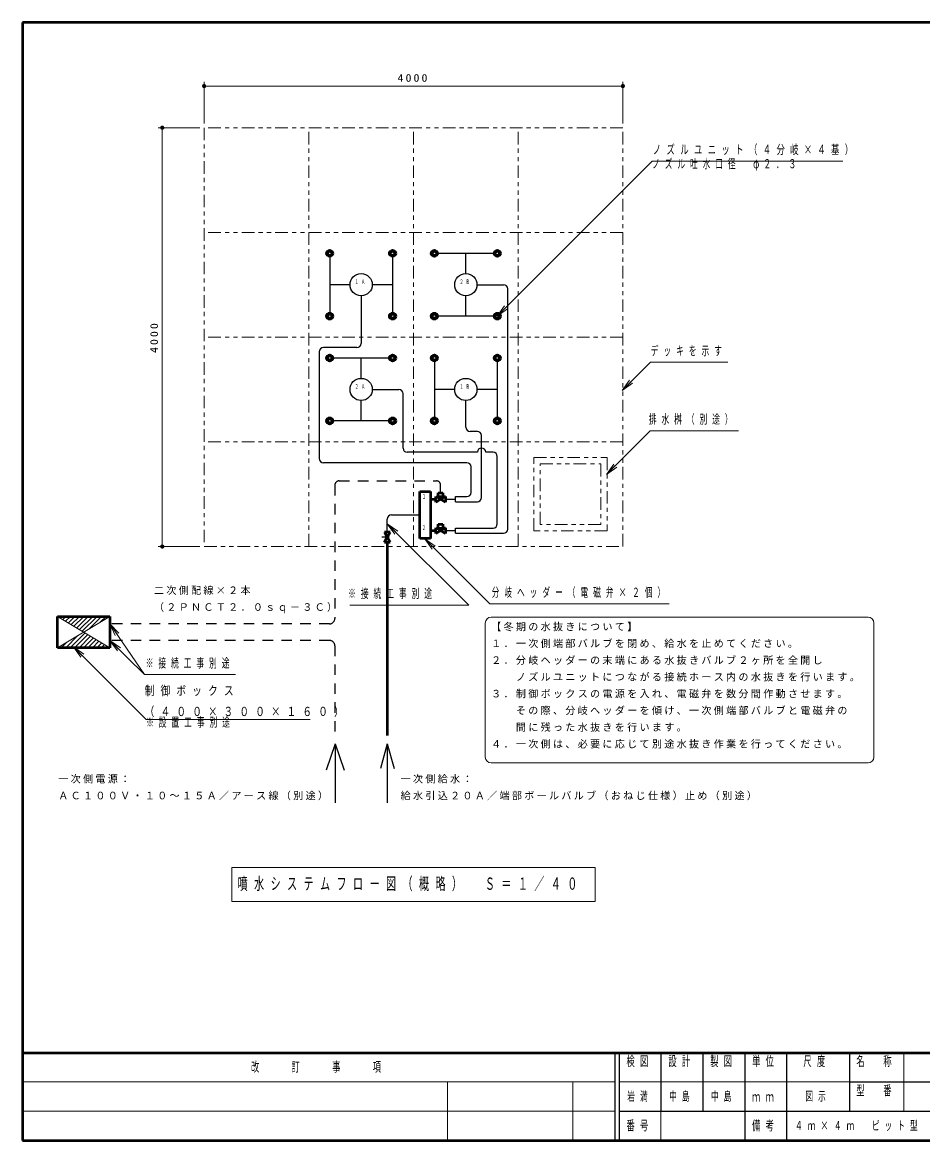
# Model space of a CAD drawing. Units: millimetres on the paper, with parts at other scales. Extents: x -385 to 0, y -594 to 267.
# Drawn here: x -385 to -170, y -594 to -327 of the extents above; entities that cross this region are included whole.
import ezdxf
from ezdxf.enums import TextEntityAlignment as Align

# ---------------------------------------------------------------- set-up
doc = ezdxf.new("R2010")
doc.units = ezdxf.units.MM
doc.linetypes.add('USER1', pattern=[4.5, 2.5, -2])
doc.linetypes.add('USER3', pattern=[8, 3, -1, 1, -1, 1, -1])
doc.layers.add('1_40', color=7, linetype='Continuous', lineweight=25)
doc.layers.add('NAKAMURA図枠', color=7, linetype='Continuous', lineweight=13)
doc.layers.add('図面情報', color=7, linetype='Continuous')
doc.styles.add('ＭＳ ゴシック', font='')
doc.styles.get('ＭＳ ゴシック').set_extended_font_data('MS Gothic')

# ---------------------------------------------------------------- blocks, each defined once
blk = doc.blocks.new('filled_dot')
at = {"color": 0, "linetype": 'Continuous', "lineweight": -2, "const_width": 1.25}
blk.add_lwpolyline([(-0.625, 0, 1), (0.625, 0, 1)], format="xyb", close=True, dxfattribs=at)

msp = doc.modelspace()

# ---------------------------------------------------------------- linework, layer by layer
at = {"layer": '1_40', "lineweight": 13}
for p, q in [((-341.592, -351.147), (-341.592, -341.208)), ((-241.592, -351.147), (-241.592, -341.208)), ((-341.592, -342.208), (-241.592, -342.208)), ((-342.592, -352.147), (-352.592, -352.147)), ((-351.592, -452.147), (-351.592, -352.147)), ((-271.592, -397.147), (-269.825, -394.673)), ((-271.592, -397.147), (-269.471, -395.026)), ((-269.117, -395.38), (-271.592, -397.147)), ((-241.758, -414.931), (-239.99, -412.456)), ((-241.758, -414.931), (-239.636, -412.809)), ((-239.283, -413.163), (-241.758, -414.931)), ((-245.534, -434.939), (-243.766, -432.465)), ((-245.534, -434.939), (-243.412, -432.818)), ((-243.059, -433.172), (-245.534, -434.939)), ((-296.073, -449.187), (-297.848, -446.717)), ((-297.848, -446.717), (-295.368, -448.478)), ((-297.848, -446.717), (-295.721, -448.832)), ((-287.096, -452.799), (-288.864, -450.324)), ((-288.864, -450.324), (-286.389, -452.092)), ((-288.864, -450.324), (-286.742, -452.446)), ((-342.592, -452.147), (-352.592, -452.147)), ((-364.091, -468.823), (-376.591, -476.323)), ((-376.591, -468.823), (-364.091, -476.323)), ((-375.632, -468.823), (-375.992, -469.183)), ((-374.571, -468.823), (-375.329, -469.58)), ((-373.51, -468.823), (-374.666, -469.978)), ((-372.45, -468.823), (-374.003, -470.376)), ((-371.389, -468.823), (-373.34, -470.774)), ((-370.328, -468.823), (-372.677, -471.171)), ((-369.268, -468.823), (-372.014, -471.569)), ((-368.207, -468.823), (-371.351, -471.967)), ((-367.147, -468.823), (-370.688, -472.365)), ((-366.086, -468.823), (-369.078, -471.815)), ((-365.025, -468.823), (-366.426, -470.224)), ((-183.044, -469.016), (-273.044, -469.016)), ((-362.809, -473.364), (-364.091, -470.606)), ((-364.091, -470.606), (-361.984, -472.799)), ((-364.091, -470.606), (-362.396, -473.082)), ((-364.091, -470.606), (-355.795, -482.722)), ((-274.444, -470.416), (-274.444, -502.416)), ((-181.644, -502.416), (-181.644, -470.416)), ((-374.381, -474.997), (-375.707, -476.323)), ((-371.729, -473.406), (-374.647, -476.323)), ((-370.025, -472.762), (-373.586, -476.323)), ((-369.362, -473.16), (-372.525, -476.323)), ((-368.7, -473.558), (-371.465, -476.323)), ((-368.037, -473.956), (-370.404, -476.323)), ((-367.374, -474.353), (-369.343, -476.323)), ((-366.711, -474.751), (-368.283, -476.323)), ((-366.048, -475.149), (-367.222, -476.323)), ((-362.302, -477.032), (-364.091, -474.573)), ((-364.091, -474.573), (-361.601, -476.318)), ((-364.091, -474.573), (-361.951, -476.675)), ((-371.044, -478.585), (-372.812, -476.11)), ((-372.812, -476.11), (-370.337, -477.878)), ((-372.812, -476.11), (-370.69, -478.232)), ((-365.385, -475.547), (-366.161, -476.323)), ((-364.722, -475.944), (-365.101, -476.323)), ((-273.044, -503.816), (-183.044, -503.816)), ((-334.992, -528.766), (-334.992, -536.899)), ((-248.192, -528.766), (-334.992, -528.766)), ((-248.192, -536.899), (-248.192, -528.766)), ((-334.992, -536.899), (-248.192, -536.899))]:
    msp.add_line(p, q, dxfattribs=at)
at = {"layer": '1_40', "linetype": 'USER3', "lineweight": 13}
for p, q in [((-341.592, -352.147), (-341.592, -452.147)), ((-241.592, -352.147), (-341.592, -352.147)), ((-316.592, -452.147), (-316.592, -352.147)), ((-291.592, -452.147), (-291.592, -352.147)), ((-266.592, -452.147), (-266.592, -352.147)), ((-241.592, -452.147), (-241.592, -352.147)), ((-241.592, -377.147), (-341.592, -377.147)), ((-241.592, -402.147), (-341.592, -402.147)), ((-241.592, -427.147), (-341.592, -427.147)), ((-262.842, -430.897), (-245.342, -430.897)), ((-262.842, -448.397), (-262.842, -430.897)), ((-261.342, -432.397), (-246.842, -432.397)), ((-261.342, -446.897), (-261.342, -432.397)), ((-246.842, -432.397), (-246.842, -446.897)), ((-245.342, -430.897), (-245.342, -448.397)), ((-245.342, -448.397), (-262.842, -448.397)), ((-246.842, -446.897), (-261.342, -446.897)), ((-341.592, -452.147), (-241.592, -452.147))]:
    msp.add_line(p, q, dxfattribs=at)
at = {"layer": '1_40'}
for p, q in [((-311.592, -382.897), (-311.592, -396.397)), ((-296.592, -382.897), (-296.592, -396.397)), ((-272.342, -382.147), (-285.842, -382.147)), ((-279.092, -386.999), (-279.092, -382.147)), ((-306.741, -389.647), (-311.592, -389.647)), ((-296.592, -389.647), (-301.444, -389.647)), ((-279.092, -397.147), (-279.092, -392.296)), ((-272.342, -397.147), (-285.842, -397.147)), ((-297.342, -407.147), (-310.842, -407.147)), ((-304.092, -411.999), (-304.092, -407.147)), ((-286.592, -407.897), (-286.592, -421.397)), ((-271.592, -407.897), (-271.592, -421.397)), ((-281.741, -414.647), (-286.592, -414.647)), ((-271.592, -414.647), (-276.444, -414.647)), ((-304.092, -422.147), (-304.092, -417.296)), ((-297.342, -422.147), (-310.842, -422.147)), ((-297.842, -448.716), (-297.842, -445.606)), ((-296.842, -444.606), (-290.042, -444.606)), ((-297.842, -449.897), (-299.142, -449.897)), ((-310.296, -499.287), (-312.479, -505.528)), ((-310.296, -499.287), (-310.296, -513.33)), ((-310.296, -499.287), (-308.113, -505.528)), ((-297.842, -499.287), (-299.479, -505.186)), ((-297.842, -499.287), (-297.842, -513.33)), ((-297.842, -499.287), (-296.206, -505.186))]:
    msp.add_line(p, q, dxfattribs=at)
at = {"layer": '1_40', "color": 5}
for p, q in [((-276.444, -389.647), (-270.092, -389.647)), ((-269.092, -447.981), (-269.092, -390.647)), ((-301.444, -414.647), (-295.092, -414.647)), ((-294.092, -428.647), (-294.092, -415.647)), ((-276.342, -429.647), (-293.092, -429.647)), ((-272.592, -429.647), (-274.342, -429.647)), ((-271.592, -446.731), (-271.592, -430.647)), ((-283.929, -448.356), (-281.592, -448.356)), ((-281.592, -447.731), (-272.592, -447.731)), ((-281.592, -448.981), (-281.592, -447.731)), ((-281.592, -448.981), (-270.092, -448.981))]:
    msp.add_line(p, q, dxfattribs=at)
at = {"layer": '1_40', "color": 3}
for p, q in [((-304.092, -392.296), (-304.092, -403.647)), ((-314.092, -405.647), (-314.092, -431.147)), ((-305.092, -404.647), (-313.092, -404.647)), ((-279.092, -423.647), (-279.092, -417.296)), ((-276.342, -424.647), (-278.092, -424.647)), ((-275.342, -440.481), (-275.342, -425.647)), ((-278.842, -432.147), (-313.092, -432.147)), ((-277.842, -439.231), (-277.842, -433.147)), ((-281.592, -441.481), (-281.592, -440.231)), ((-281.592, -440.231), (-278.842, -440.231)), ((-283.929, -440.856), (-281.592, -440.856)), ((-281.592, -441.481), (-276.342, -441.481))]:
    msp.add_line(p, q, dxfattribs=at)
at = {"layer": '1_40', "linetype": 'USER1'}
for p, q in [((-310.371, -437.481), (-310.371, -469.356)), ((-285.11, -439.313), (-285.11, -437.481)), ((-311.621, -470.606), (-364.091, -470.606)), ((-311.621, -474.573), (-364.091, -474.573))]:
    msp.add_line(p, q, dxfattribs=at)
at = {"layer": '1_40', "color": 140, "linetype": 'USER1'}
for p, q in [((-309.371, -436.481), (-286.11, -436.481)), ((-310.371, -475.823), (-310.371, -497.293))]:
    msp.add_line(p, q, dxfattribs=at)
at = {"layer": '1_40', "color": 140, "lineweight": 50}
for p, q in [((-290.042, -438.981), (-287.542, -438.981)), ((-290.042, -450.231), (-290.042, -438.981)), ((-287.542, -438.981), (-287.542, -450.231)), ((-286.292, -440.173), (-285.11, -440.856)), ((-286.292, -441.538), (-286.292, -440.173)), ((-285.673, -440.313), (-285.673, -439.313)), ((-285.673, -439.313), (-284.548, -439.313)), ((-284.548, -440.313), (-285.673, -440.313)), ((-283.929, -440.173), (-285.11, -440.856)), ((-285.11, -440.856), (-285.11, -440.313)), ((-284.548, -439.313), (-284.548, -440.313)), ((-283.929, -440.173), (-283.929, -441.538)), ((-287.542, -440.856), (-286.292, -440.856)), ((-286.292, -441.538), (-285.11, -440.856)), ((-283.929, -441.538), (-285.11, -440.856)), ((-287.542, -448.356), (-286.292, -448.356)), ((-286.292, -447.673), (-285.11, -448.356)), ((-286.292, -449.038), (-286.292, -447.673)), ((-286.292, -449.038), (-285.11, -448.356)), ((-285.673, -447.813), (-285.673, -446.813)), ((-285.673, -446.813), (-284.548, -446.813)), ((-284.548, -447.813), (-285.673, -447.813)), ((-283.929, -447.673), (-285.11, -448.356)), ((-285.11, -448.356), (-285.11, -447.813)), ((-283.929, -449.038), (-285.11, -448.356)), ((-284.548, -446.813), (-284.548, -447.813)), ((-283.929, -447.673), (-283.929, -449.038)), ((-298.525, -448.716), (-297.842, -449.897)), ((-297.16, -448.716), (-298.525, -448.716)), ((-298.525, -451.079), (-297.842, -449.897)), ((-298.525, -451.079), (-297.16, -451.079)), ((-297.16, -448.716), (-297.842, -449.897)), ((-297.16, -451.079), (-297.842, -449.897)), ((-297.842, -451.079), (-297.842, -497.293)), ((-287.542, -450.231), (-290.042, -450.231)), ((-376.591, -468.823), (-364.091, -468.823)), ((-376.591, -476.323), (-376.591, -468.823)), ((-364.091, -468.823), (-364.091, -476.323)), ((-364.091, -476.323), (-376.591, -476.323))]:
    msp.add_line(p, q, dxfattribs=at)
at = {"layer": '1_40', "lineweight": 13}
for points in [[(-271.592, -397.147), (-234.584, -360.139), (-189.025, -360.139)], [(-241.758, -414.931), (-234.992, -408.165), (-216.51, -408.165)], [(-245.534, -434.939), (-235.11, -424.516), (-213.992, -424.516)], [(-297.848, -446.717), (-278.337, -466.113), (-306.792, -466.113)], [(-288.864, -450.324), (-273.324, -465.864), (-230.511, -465.864)], [(-364.091, -474.573), (-355.795, -482.722), (-334.138, -482.722)], [(-372.812, -476.11), (-355.453, -493.469), (-316.272, -493.469)]]:
    msp.add_lwpolyline(points, dxfattribs=at)
at = {"layer": '1_40', "color": 140, "lineweight": 50}
for centre, radius in [((-311.592, -382.147), 0.75), ((-311.592, -382.147), 0.5), ((-296.592, -382.147), 0.75), ((-296.592, -382.147), 0.5), ((-286.592, -382.147), 0.75), ((-286.592, -382.147), 0.5), ((-271.592, -382.147), 0.75), ((-271.592, -382.147), 0.5), ((-311.592, -397.147), 0.75), ((-311.592, -397.147), 0.5), ((-296.592, -397.147), 0.75), ((-296.592, -397.147), 0.5), ((-286.592, -397.147), 0.75), ((-286.592, -397.147), 0.5), ((-271.592, -397.147), 0.75), ((-271.592, -397.147), 0.5), ((-311.592, -407.147), 0.75), ((-311.592, -407.147), 0.5), ((-296.592, -407.147), 0.75), ((-296.592, -407.147), 0.5), ((-286.592, -407.147), 0.75), ((-286.592, -407.147), 0.5), ((-271.592, -407.147), 0.75), ((-271.592, -407.147), 0.5), ((-311.592, -422.147), 0.75), ((-311.592, -422.147), 0.5), ((-296.592, -422.147), 0.75), ((-296.592, -422.147), 0.5), ((-286.592, -422.147), 0.75), ((-286.592, -422.147), 0.5), ((-271.592, -422.147), 0.75), ((-271.592, -422.147), 0.5)]:
    msp.add_circle(centre, radius, dxfattribs=at)
at = {"layer": '1_40'}
for centre, radius in [((-304.092, -389.647), 2.649), ((-279.092, -389.647), 2.649), ((-304.092, -414.647), 2.649), ((-279.092, -414.647), 2.649), ((-297.842, -449.897), 0.341)]:
    msp.add_circle(centre, radius, dxfattribs=at)
at = {"layer": '1_40', "color": 5}
for centre, start, end in [((-270.092, -390.647), 0, 90), ((-295.092, -415.647), 0, 90), ((-293.092, -428.647), 180, 270), ((-275.342, -429.647), 0, 180), ((-272.592, -430.647), 0, 90), ((-272.592, -446.731), 270, 0), ((-270.092, -447.981), 270, 0)]:
    msp.add_arc(centre, 1, start, end, dxfattribs=at)
at = {"layer": '1_40', "color": 3}
for centre, start, end in [((-313.092, -405.647), 90, 180), ((-305.092, -403.647), 270, 0), ((-278.092, -423.647), 180, 270), ((-276.342, -425.647), 0, 90), ((-313.092, -431.147), 180, 270), ((-278.842, -433.147), 0, 90), ((-278.842, -439.231), 270, 0), ((-276.342, -440.481), 270, 0)]:
    msp.add_arc(centre, 1, start, end, dxfattribs=at)
at = {"layer": '1_40', "linetype": 'USER1'}
for centre, radius, start, end in [((-309.371, -437.481), 1, 90, 180), ((-311.621, -469.356), 1.25, 270, 0)]:
    msp.add_arc(centre, radius, start, end, dxfattribs=at)
at = {"layer": '1_40', "color": 140, "linetype": 'USER1'}
for centre, radius in [((-286.11, -437.481), 1), ((-311.621, -475.823), 1.25)]:
    msp.add_arc(centre, radius, 0, 90, dxfattribs=at)
at = {"layer": '1_40'}
msp.add_arc((-296.842, -445.606), 1, 90, 180, dxfattribs=at)
at = {"layer": '1_40', "lineweight": 13}
for centre, start, end in [((-273.044, -470.416), 90, 180), ((-183.044, -470.416), 0, 90), ((-273.044, -502.416), 180, 270), ((-183.044, -502.416), 270, 0)]:
    msp.add_arc(centre, 1.4, start, end, dxfattribs=at)
at = {"layer": 'NAKAMURA図枠', "lineweight": 50}
for p, q in [((-385, -327), (-385, -594)), ((0, -327), (-385, -327)), ((-385, -573), (0, -573)), ((-385, -594), (0, -594))]:
    msp.add_line(p, q, dxfattribs=at)
at = {"layer": 'NAKAMURA図枠', "color": 211, "lineweight": 25}
for p, q in [((-243.5, -573), (-243.5, -594)), ((-242.5, -573), (-242.5, -594)), ((-232.5, -573), (-232.5, -587)), ((-222.5, -573), (-222.5, -587)), ((-212.5, -573), (-212.5, -594)), ((-202.5, -573), (-202.5, -587)), ((-187.5, -573), (-187.5, -587)), ((-187.5, -580), (-70, -580)), ((-242.5, -587), (0, -587))]:
    msp.add_line(p, q, dxfattribs=at)
at = {"layer": 'NAKAMURA図枠'}
for p, q in [((-174.5, -573), (-174.5, -587)), ((-385, -580), (-243.5, -580)), ((-283.5, -580), (-283.5, -594)), ((-253.5, -580), (-253.5, -594)), ((-242.5, -580), (-187.5, -580)), ((-385, -587), (-243.5, -587)), ((-232.5, -587), (-232.5, -594))]:
    msp.add_line(p, q, dxfattribs=at)
at = {"layer": 'NAKAMURA図枠', "lineweight": 25}
msp.add_line((-202.5, -587), (-202.5, -594), dxfattribs=at)

# ---------------------------------------------------------------- block references
at = {"layer": '1_40', "lineweight": 13, "xscale": 0.4, "yscale": 0.4}
msp.add_blockref('filled_dot', (-341.592, -342.208), dxfattribs=at)
for p, rotation in [((-241.592, -342.208), 180), ((-351.592, -352.147), 270), ((-351.592, -452.147), 90)]:
    msp.add_blockref('filled_dot', p, dxfattribs=dict(at, rotation=rotation))

# ---------------------------------------------------------------- texts
at = {"layer": '1_40', "style": 'ＭＳ ゴシック', "width": 0.6}
for s, p in [('１', (-289.542, -439.606)), ('２', (-289.542, -447.106))]:
    msp.add_text(s, height=1.1, dxfattribs=at).set_placement(p, align=Align.TOP_LEFT)
at = {"layer": '1_40', "style": 'ＭＳ ゴシック'}
for s, insert, char_height, attachment_point in [('\\T1.33;\\W1.15;4000', (-291.592, -341.208), 1.833, 8), ('\\T1.64;\\W0.65;ノズルユニット（４分岐×４基）', (-234.451, -357.489), 2.199, 4), ('\\T1.63;\\W0.6;ノズル吐水口径\u3000φ２．３', (-234.584, -359.639), 2.199, 1), ('\\T1.64;\\W0.6;１Ａ', (-305.592, -388.397), 1.1, 1), ('\\T1.64;\\W0.6;２Ｂ', (-280.592, -388.397), 1.1, 1), ('\\T1.64;\\W0.6;デッキを示す', (-234.926, -405.515), 2.199, 4), ('\\T1.64;\\W0.6;２Ａ', (-305.592, -413.397), 1.1, 1), ('\\T1.64;\\W0.6;１Ｂ', (-280.592, -413.397), 1.1, 1), ('\\T1.64;\\W0.6;排水桝（別途）', (-235.409, -421.866), 2.199, 4), ('\\T1.23;二次側配線×２本', (-353.573, -461.74), 1.76, 1), ('\\T1.64;\\W0.6;分岐ヘッダー（電磁弁×２個）', (-272.932, -463.214), 2.199, 4), ('\\T1.64;\\W0.6;※接続工事別途', (-307.209, -463.463), 2.199, 4), ('\\T1.23;（２ＰＮＣＴ２．０ｓｑ－３Ｃ）', (-353.573, -465.74), 1.76, 1), ('\\T1.23;【冬期の水抜きについて】', (-273.044, -470.416), 1.76, 1), ('\\T1.23;１．一次側端部バルブを閉め、給水を止めてください。', (-273.044, -474.416), 1.76, 1), ('\\T1.64;\\W0.6;※接続工事別途', (-355.554, -480.072), 2.199, 4), ('\\T1.23;２．分岐ヘッダーの末端にある水抜きバルブ２ヶ所を全開し', (-273.044, -478.416), 1.76, 1), ('\\T1.23;\u3000\u3000ノズルユニットにつながる接続ホース内の水抜きを行います。', (-273.044, -482.416), 1.76, 1), ('\\T1.64;\\W0.75;制御ボックス', (-355.786, -486.669), 2.199, 4), ('\\T1.23;３．制御ボックスの電源を入れ、電磁弁を数分間作動させます。', (-273.044, -486.416), 1.76, 1), ('\\T1.64;\\W0.75;（４００×３００×１６０）', (-355.786, -491.669), 2.199, 4), ('\\T1.23;\u3000\u3000その際、分岐ヘッダーを傾け、一次側端部バルブと電磁弁の', (-273.044, -490.416), 1.76, 1), ('\\T1.64;\\W0.6;※設置工事別途', (-355.453, -492.969), 2.199, 1), ('\\T1.23;\u3000\u3000間に残った水抜きを行います。', (-273.044, -494.416), 1.76, 1), ('\\T1.23;４．一次側は、必要に応じて別途水抜き作業を行ってください。', (-273.044, -498.416), 1.76, 1), ('\\T1.23;一次側電源：', (-376.417, -507.746), 1.76, 4), ('\\T1.23;一次側給水：', (-294.667, -507.746), 1.76, 4), ('\\T1.23;ＡＣ１００Ｖ・１０～１５Ａ／アース線（別途）', (-376.417, -511.746), 1.76, 4), ('\\T1.23;給水引込２０Ａ／端部ボールバルブ（おねじ仕様）止め（別途）', (-294.667, -511.746), 1.76, 4), ('\\T1.64;\\W0.6;噴水システムフロー図（概略）\u3000Ｓ＝１／４０', (-333.592, -532.832), 2.933, 4)]:
    msp.add_mtext(s, dxfattribs=dict(at, insert=insert, char_height=char_height, attachment_point=attachment_point))
at = {"layer": '1_40', "insert": (-352.592, -402.147), "char_height": 1.833, "attachment_point": 8, "rotation": 90, "style": 'ＭＳ ゴシック'}
msp.add_mtext('\\T1.33;\\W1.15;4000', dxfattribs=at)
at = {"layer": 'NAKAMURA図枠', "color": 4, "char_height": 2.346, "style": 'ＭＳ ゴシック'}
for s, insert, attachment_point in [('\\T1.64;\\W0.6;検図', (-237.5, -573.833), 2), ('\\T1.64;\\W0.6;設計', (-227.5, -573.833), 2), ('\\T1.64;\\W0.6;製図', (-217.5, -573.833), 2), ('\\T1.64;\\W0.6;単位', (-207.5, -573.833), 2), ('\\T1.64;\\W0.6;尺度', (-195.25, -573.833), 2), ('\\T1.64;\\W0.6;名\u3000称', (-181, -573.833), 2), ('\\T1.64;\\W0.6;改\u3000\u3000訂\u3000\u3000事\u3000\u3000項', (-314.25, -576.5), 5), ('\\T1.64;\\W0.6;型\u3000番', (-181, -580.833), 2), ('\\T1.64;\\W0.6;ｍｍ', (-207.5, -583.5), 5), ('\\T1.64;\\W0.6;番号', (-237.5, -590.5), 5), ('\\T1.64;\\W0.6;備考', (-207.5, -590.5), 5)]:
    msp.add_mtext(s, dxfattribs=dict(at, insert=insert, attachment_point=attachment_point))
at = {"layer": '図面情報', "char_height": 2.199, "style": 'ＭＳ ゴシック'}
for s, insert, attachment_point in [('\\T1.64;\\W0.6;岩満', (-237.5, -583.5), 5), ('\\T1.64;\\W0.6;中島', (-227.5, -583.5), 5), ('\\T1.64;\\W0.6;中島', (-217.5, -583.5), 5), ('\\T1.64;\\W0.6;図示', (-198, -583.5), 4), ('\\T1.64;\\W0.6;４ｍ×４ｍ\u3000ピット型', (-200.5, -590.5), 4)]:
    msp.add_mtext(s, dxfattribs=dict(at, insert=insert, attachment_point=attachment_point))

doc.saveas('drawing.dxf')
